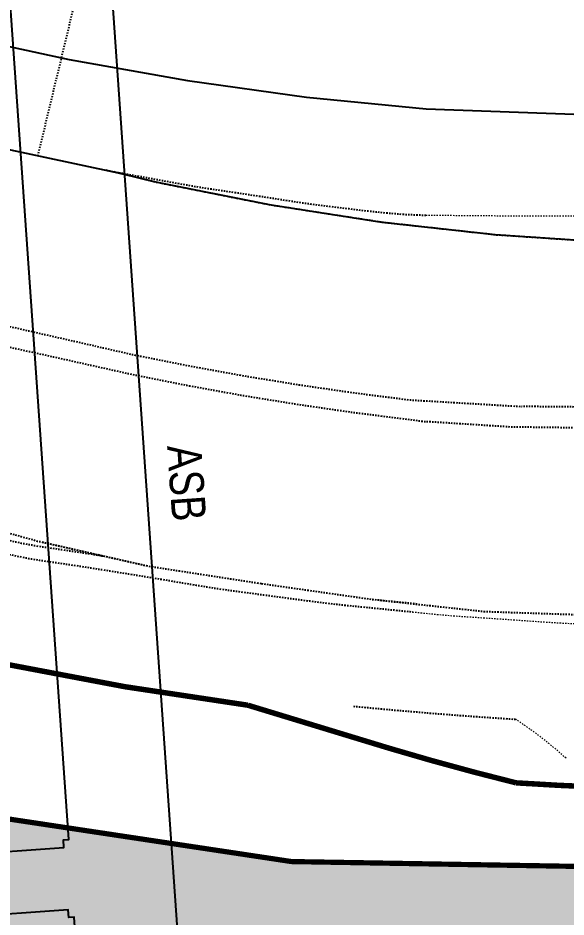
# Model space of a CAD drawing. Header units: millimetres. Extents: x 50357 to 985146, y 723188 to 1803594.
# Drawn here: x 829779.6 to 829819.7, y 820138.9 to 820204.7 of the extents above; entities that cross this region are included whole.
import ezdxf
from ezdxf.xclip import XClip

# ---------------------------------------------------------------- set-up
doc = ezdxf.new("R2010")
doc.units = ezdxf.units.MM
doc.header["$LTSCALE"] = 3
doc.header["$MEASUREMENT"] = 0
for name, pattern in [('DASHED', [19.05, 12.7, -6.35]), ('DIVIDE', [1.25, 0.5, -0.25, 0, -0.25, 0, -0.25]), ('x-baseplan$0$DGN Style 2', [1.94727e-06, 0, -1.94727e-06])]:
    doc.linetypes.add(name, pattern=pattern)
doc.layers.get('Defpoints').update_dxf_attribs({"color": 32})
for name, color, linetype in [('-Section line', 7, 'Continuous'), ('00_Xref', 7, 'Continuous'), ('_DEV LINE', 96, 'DIVIDE'), ('_PARCEL BOUNDARY', 10, 'DASHED'), ('_SUBLEASE', 241, 'Continuous')]:
    doc.layers.add(name, color=color, linetype=linetype)
doc.layers.add('x-baseplan$0$AR-ROAD_AR_BS_MI_', color=7, linetype='Continuous', true_color=0x6d6d6d)
doc.styles.add('Style-Arial', font='arial.ttf', dxfattribs={"width": 0.8, "height": 5})

# ---------------------------------------------------------------- blocks, each defined once
blk = doc.blocks.new('x-baseplan')
blk.add_lwpolyline([(834550.55, 818213.81), (834557.171, 818119.106), (834549.739, 818118.586), (834547.98, 818143.75), (834547.581, 818143.722), (834547.541, 818144.296), (834539.964, 818143.766), (834540.021, 818142.96), (834532.454, 818142.451), (834523.973, 818144.32), (834526.254, 818154.672), (834539.411, 818151.675), (834539.646, 818148.322), (834547.222, 818148.851), (834547.183, 818149.408), (834547.582, 818149.436), (834542.996, 818215.041), (834543.221, 818215.057), (834550.326, 818213.794), (834550.55, 818213.81)])
at = {"layer": 'x-baseplan$0$AR-ROAD_AR_BS_MI_', "linetype": 'x-baseplan$0$DGN Style 2'}
blk.add_line((834545.323, 818199.52), (834548.491, 818212.67), dxfattribs=at)
at = {"layer": 'x-baseplan$0$AR-ROAD_AR_BS_MI_', "flags": 128}
for points in [[(834538.924, 818208.441), (834547.617, 818206.556), (834556.27, 818205.017), (834564.975, 818203.815), (834573.721, 818202.952), (834585.23, 818202.54)], [(834539.746, 818200.708), (834551.187, 818198.271), (834554.039, 818197.573), (834562.231, 818195.94), (834570.487, 818194.661), (834578.789, 818193.74), (834587.124, 818193.179), (834608.553, 818192.725), (834628.932, 818192.737)]]:
    blk.add_lwpolyline(points, dxfattribs=at)
at = {"layer": 'x-baseplan$0$AR-ROAD_AR_BS_MI_', "linetype": 'x-baseplan$0$DGN Style 2', "flags": 128}
for points in [[(834550.285, 818198.492), (834551.187, 818198.271), (834554.039, 818197.573), (834562.231, 818195.94), (834570.487, 818194.661), (834578.789, 818193.74), (834587.124, 818193.179)], [(834535.9, 818189.013), (834542.365, 818187.211), (834552.454, 818184.913), (834554.355, 818184.534), (834556.444, 818184.118), (834560.446, 818183.392), (834564.461, 818182.737), (834568.486, 818182.152), (834572.521, 818181.637), (834580.728, 818181.152)], [(834535.563, 818187.615), (834542.012, 818185.778), (834552.197, 818183.506), (834556.186, 818182.71), (834560.189, 818181.985), (834564.203, 818181.33), (834568.229, 818180.745), (834573.74, 818180.042)], [(834640.311, 818182.159), (834612.42, 818180.838), (834580.728, 818181.152)], [(834640.42, 818180.476), (834612.477, 818179.26), (834579.927, 818179.644), (834573.74, 818180.042)], [(834532.49, 818174.86), (834545.292, 818171.3), (834553.397, 818169.464)], [(834545.641, 818171.221), (834553.397, 818169.464), (834561.667, 818168.187)], [(834561.667, 818168.187), (834569.768, 818167.03), (834577.984, 818166.143), (834585.969, 818165.873), (834605.49, 818166.23)], [(834569.768, 818167.03), (834573.049, 818166.71)]]:
    blk.add_lwpolyline(points, dxfattribs=at)
at = {"layer": 'x-baseplan$0$AR-ROAD_AR_BS_MI_', "linetype": 'x-baseplan$0$DGN Style 2'}
blk.add_arc((834602.512, 818509.763), 352.217, 264.44354, 266.38135, dxfattribs=at)
at = {"layer": 'x-baseplan$0$AR-ROAD_AR_BS_MI_', "linetype": 'x-baseplan$0$DGN Style 2', "lineweight": 0}
blk.add_arc((834563.808, 818133.176), 30, 47.79213, 56.69345, dxfattribs=at)
at = {"layer": 'x-baseplan$0$AR-ROAD_AR_BS_MI_', "linetype": 'x-baseplan$0$DGN Style 2'}
for points, knots in [([(834573.708, 818195.143), (834573.645, 818195.144), (834571.696, 818195.171), (834568.469, 818195.576), (834565.263, 818195.949), (834562.454, 818196.395), (834559.798, 818196.803), (834557.136, 818197.182), (834554.322, 818197.704), (834552.752, 818197.988), (834551.182, 818198.272)], [0, 0, 0, 0, 0.00796, 0.246538, 0.434283, 0.434283, 0.622028, 0.789285, 0.789285, 1, 1, 1, 1]), ([(834538.777, 818172.349), (834540.784, 818171.872), (834542.707, 818171.466), (834544.592, 818171.035), (834547.107, 818170.672), (834548.635, 818170.439), (834550.163, 818170.197)], [0, 0, 0, 0, 0.271296, 0.558854, 0.558854, 1, 1, 1, 1]), ([(834538.535, 818171.346), (834540.562, 818170.897), (834542.488, 818170.49), (834544.409, 818170.051), (834548.912, 818169.401), (834553.779, 818168.607), (834558.641, 818167.776), (834562.324, 818167.306), (834564.62, 818166.967), (834567.293, 818166.654), (834569.14, 818166.468), (834571.076, 818166.28), (834572.642, 818166.119), (834572.73, 818166.11)], [0, 0, 0, 0, 0.085908, 0.176337, 0.176337, 0.493305, 0.617997, 0.617997, 0.825815, 0.825815, 0.859067, 0.992071, 1, 1, 1, 1])]:
    blk.add_open_spline(points, degree=3, knots=knots, dxfattribs=at)
at = {"layer": 'x-baseplan$0$AR-ROAD_AR_BS_MI_', "linetype": 'x-baseplan$0$DGN Style 2', "lineweight": 0}
for points, knots in [([(834612.194, 818195.172), (834599.971, 818195.092), (834587.216, 818195.009), (834573.777, 818195.142), (834573.708, 818195.143)], [0, 0, 0, 0, 0.994872, 1, 1, 1, 1]), ([(834572.73, 818166.11), (834574.027, 818165.976), (834575.324, 818165.841), (834578.015, 818165.677), (834580.793, 818165.486), (834583.571, 818165.284), (834587.283, 818165.169), (834589.6, 818165.082), (834591.92, 818165), (834591.97, 818165.015), (834592.019, 818165.029), (834592.068, 818165.044), (834592.552, 818165.023), (834593.036, 818165.001), (834593.52, 818164.98), (834597.103, 818164.944), (834600.687, 818164.907), (834604.27, 818164.87), (834606.062, 818164.914), (834607.853, 818164.957), (834609.645, 818165)], [0, 0, 0, 0, 0.067811, 0.067811, 0.140226, 0.212641, 0.212641, 0.333333, 0.333333, 0.333333, 0.666667, 0.666667, 0.666667, 0.777778, 0.777778, 0.777778, 0.888889, 0.888889, 0.888889, 1, 1, 1, 1])]:
    blk.add_open_spline(points, degree=3, knots=knots, dxfattribs=at)
blk = doc.blocks.new('PARCEL BOUNDARY')
at = {"layer": '_PARCEL BOUNDARY', "ltscale": 0.2, "const_width": 400}
blk.add_lwpolyline([(834444628, 817513801), (834495220, 817517337), (834492444, 817557035), (834498761, 817565962, 0.103945), (834533697, 817549820, 0.028149), (834560518, 817544745), (834570883, 817541589, 0.012181), (834580152, 817539059, 0.011817), (834589680, 817538655, 0.018959)], format="xyb", dxfattribs=at)

msp = doc.modelspace()

# ---------------------------------------------------------------- hatches: boundary and pattern name
at = {"layer": '_SUBLEASE'}
h = msp.add_hatch(color=256, dxfattribs=at)
h.dxf.hatch_style = 1
edge = h.paths.add_edge_path()
edge.add_line((829802.5593, 820102.6647), (829778.6762, 820100.9832))
edge.add_line((829778.6762, 820100.9832), (829736.0891, 820098.0685))
edge.add_line((829736.0891, 820098.0685), (829734.2566, 820124.2724))
edge.add_line((829734.2566, 820124.2724), (829733.8332, 820130.3315))
edge.add_line((829733.8332, 820130.3315), (829731.4397, 820164.595))
edge.add_arc((829802.6539, 820277.7168), 133.6713, 237.808115, 251.988006)
edge.add_line((829761.3206, 820150.5965), (829775.1859, 820146.632))
edge.add_line((829775.1859, 820146.632), (829799.5786, 820142.9581))
edge.add_line((829799.5786, 820142.9581), (829842.2363, 820142.2309))
edge.add_line((829842.2363, 820142.2309), (829844.6112, 820105.6541))
edge.add_line((829844.6112, 820105.6541), (829802.5593, 820102.6647))

# ---------------------------------------------------------------- linework, layer by layer
at = {"layer": '_DEV LINE', "ltscale": 2, "elevation": 0.0001}
msp.add_lwpolyline([(829802.3976, 820102.6223, 0.3825, 0.3825, 0), (829778.6762, 820100.9832, 0.3825, 0.3825, 0), (829736.0934, 820098.0072, 0.3825, 0.3825, 0), (829734.2566, 820124.2724, 0.3825, 0.3825, 0), (829733.8332, 820130.3316, 0.3825, 0.3825, 0), (829731.4397, 820164.595, 0.3825, 0.3825, 0.0694472), (829762.2519, 820150.5084, 0.3825, 0.3825, 0), (829775.1859, 820146.632, 0.3825, 0.3825, 0), (829799.5786, 820142.9581, 0.3825, 0.3825, 0), (829842.2363, 820142.2309, 0.3825, 0.3825, 0), (829844.6157, 820105.5915, 0.3825, 0.3825, 0), (829802.3976, 820102.6223, 0.3825, 0.3825, 0)], format="xyseb", dxfattribs=at)
at = {"layer": 'Defpoints', "ltscale": 100, "const_width": 0.15, "elevation": 988.9998, "flags": 128}
msp.add_lwpolyline([(829745.5187, 819897.9202), (829729.5199, 820126.8931), (829731.0908, 820127.0029), (829728.3135, 820166.6991), (829734.6313, 820175.6265, 0.1039453), (829769.567, 820159.4839, 0.0281485), (829796.3879, 820154.4084), (829806.7528, 820151.2522, 0.0121811), (829816.0218, 820148.722, 0.0118169), (829825.5498, 820148.3178, 0.018959), (829863.4798, 820149.1511), (829866.4098, 820150.08), (829869.1773, 820150.2723), (829872.6818, 820100.2008), (829878.6672, 820100.6197), (829882.1582, 820050.7417)], format="xyb", dxfattribs=at)

# ---------------------------------------------------------------- block references
at = {"xscale": 0.001, "yscale": 0.001, "zscale": 0.001, "rotation": 359.998908534026}
msp.add_blockref('PARCEL BOUNDARY', (-4779.7039, 2625.5612, -0.0001), dxfattribs=at)
at = {"layer": '00_Xref'}
ref = msp.add_blockref('x-baseplan', (-4764.2896, 1995.1308), dxfattribs=at)
XClip(ref).set_block_clipping_path([(834202.5645048908, 818417.3256012732), (834906.7924435089, 818466.5565350093), (834956.1724833156, 817760.1956963469), (834251.9445446975, 817710.9647626108)])

# ---------------------------------------------------------------- texts
at = {"layer": '-Section line', "style": 'Style-Arial', "width": 0.8}
msp.add_text('ASB', height=2.5, rotation=273.998909, dxfattribs=at).set_placement((829790.4803, 820173.3853))

doc.saveas('drawing.dxf')
